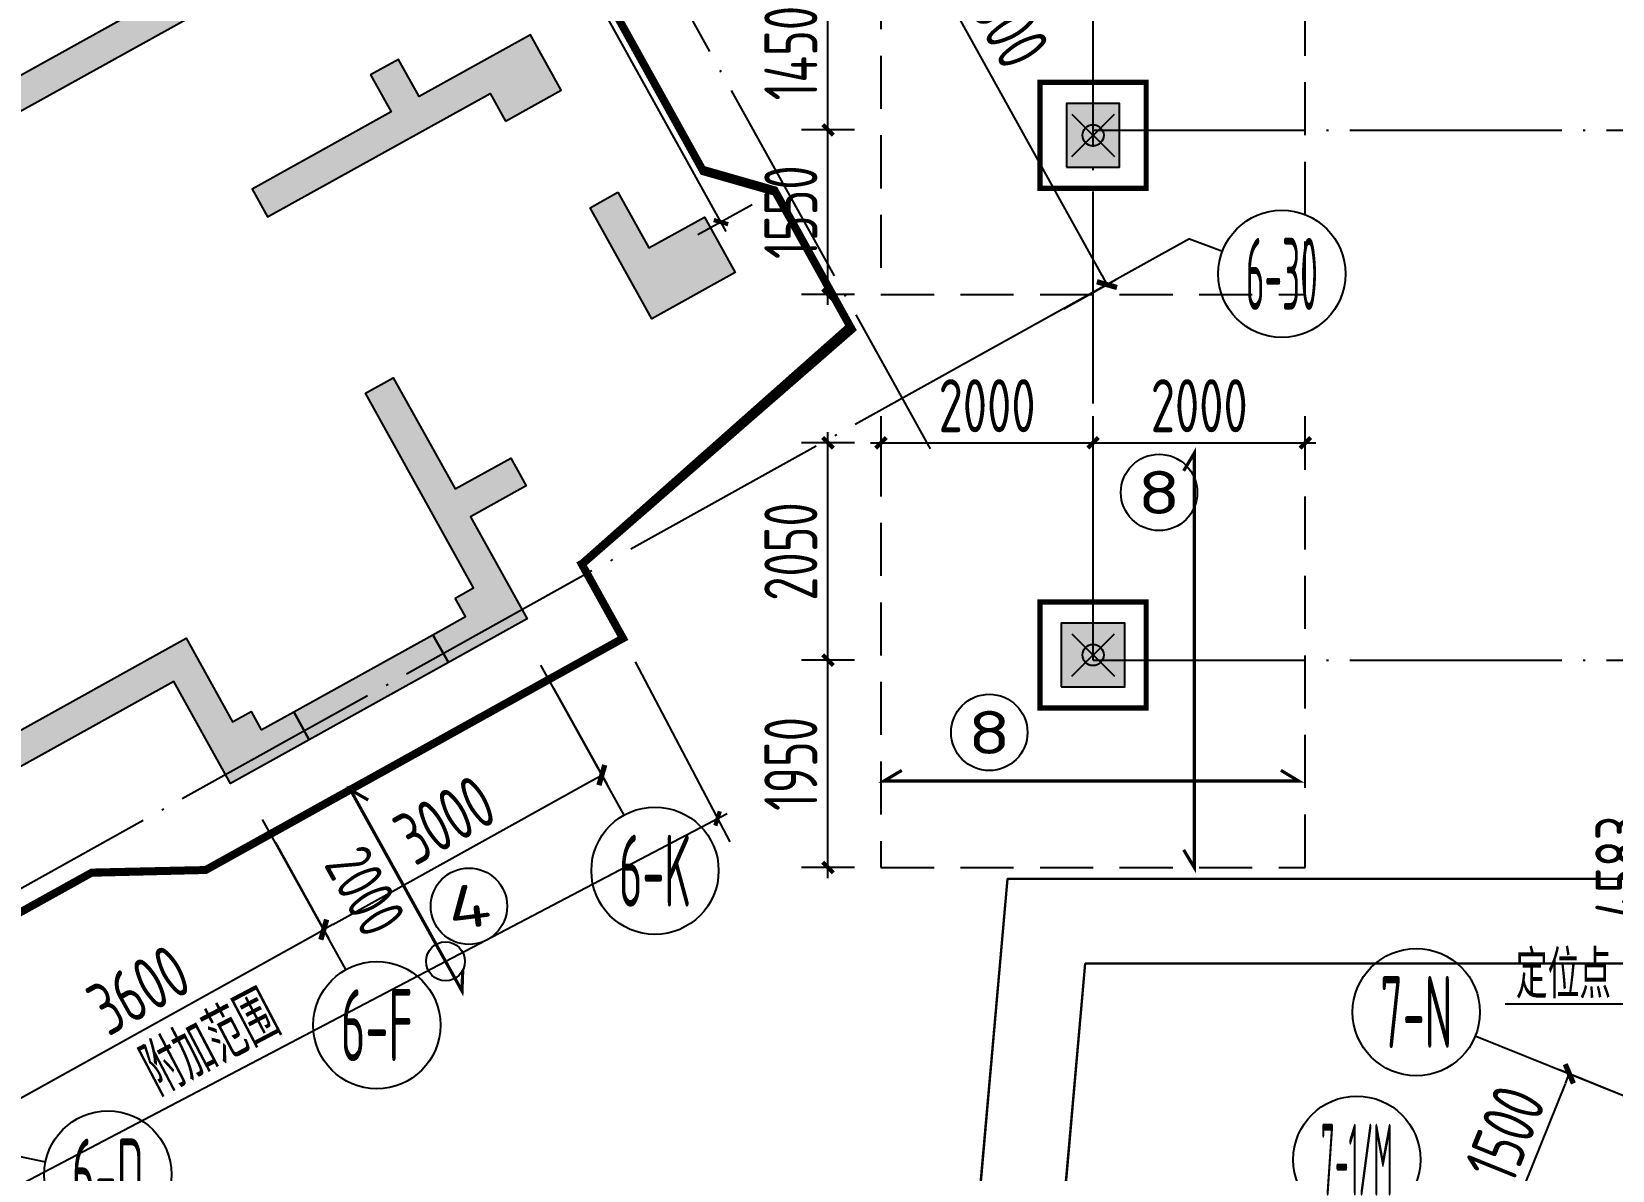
# Model space of a CAD drawing. Extents: x -57409 to 252654, y -8259 to 229119.
# Drawn here: x 70070 to 84973, y 75052 to 85791 of the extents above; entities that cross this region are included whole.
import ezdxf
from ezdxf.enums import TextEntityAlignment as Align

# ---------------------------------------------------------------- set-up
doc = ezdxf.new("R2010")
doc.units = 0
doc.header["$LTSCALE"] = 100
doc.header["$PDMODE"] = 35
doc.header["$PDSIZE"] = 200
doc.linetypes.add('DASHED', pattern=[0.75, 0.5, -0.25])
doc.linetypes.add('DOTE', pattern=[2.42, 2, -0.2, 0.02, -0.2])
doc.layers.get('0').update_dxf_attribs({"linetype": 'CONTINUOUS'})
doc.layers.get('Defpoints').update_dxf_attribs({"linetype": 'CONTINUOUS'})
for name, color, linetype in [('B-TEXT', 3, 'CONTINUOUS'), ('codim', 7, 'CONTINUOUS'), ('COLU', 7, 'CONTINUOUS'), ('CT', 2, 'CONTINUOUS'), ('dote', 253, 'DOTE'), ('h填实-主楼', 254, 'CONTINUOUS'), ('h填实-柱墙', 254, 'CONTINUOUS'), ('wall-主楼', 2, 'CONTINUOUS'), ('Z-AXIS', 3, 'CONTINUOUS'), ('Z-TEXT', 2, 'CONTINUOUS'), ('z柱下板带', 140, 'CONTINUOUS'), ('板底钢筋', 24, 'CONTINUOUS'), ('楼板负筋标注', 94, 'CONTINUOUS')]:
    doc.layers.add(name, color=color, linetype=linetype)
doc.layers.add('重心计算', color=7, linetype='CONTINUOUS', plot=False)
doc.styles.add('_TCH_AXIS', font='tssdeng.shx', dxfattribs={"width": 0.7, "bigfont": 'tssdchn.shx'})
doc.styles.add('COMPLEX', font='tssdeng.shx', dxfattribs={"width": 0.7, "bigfont": 'tssdchn.shx'})
doc.styles.add('Jgcad-DIM', font='tssdeng.shx', dxfattribs={"width": 0.7, "bigfont": 'tssdchn.shx'})
doc.styles.get("Standard").update_dxf_attribs({"font": 'tssdeng.shx', "width": 0.7, "bigfont": 'tssdchn.shx'})
doc.styles.add('TSSD_Dimension', font='tssdeng.shx', dxfattribs={"width": 0.7})
doc.dimstyles.new('TSSD_100_100$0', dxfattribs={"dimtxt": 300, "dimasz": 100, "dimexe": 100, "dimexo": 250, "dimgap": 100, "dimtad": 1, "dimdec": 0, "dimzin": 0, "dimdsep": 46, "dimtxsty": 'TSSD_Dimension', "dimblk": '_tsdbk', "dimblk1": '_tsdbk', "dimblk2": '_tsdbk', "dimsah": 1, "dimcen": 0, "dimdle": 100, "dimclrt": 7, "dimadec": 0, "dimazin": 0, "dimtfac": 1, "dimtdec": 0, "dimtix": 1, "dimtmove": 2, "dimatfit": 3, "dimldrblk": '_tsdbk', "dimfxl": 1, "dimtolj": 1, "dimtzin": 0, "dimarcsym": 0})

# ---------------------------------------------------------------- blocks, each defined once
blk = doc.blocks.new('_AXISO')
blk.add_circle((0, 0), 0.5)
at = {"layer": 'B-TEXT', "style": 'COMPLEX', "width": 1.450893}
blk.add_attdef('A', text='', height=0.56, dxfattribs=at).set_placement((0.249375, -0.28), (0.749375, -0.28), align=Align.FIT)
blk = doc.blocks.new('_tsdbk')
blk.add_line((-1, 0), (0, 0))
at = {"const_width": 0.5}
blk.add_lwpolyline([(-0.7, -0.7), (0.7, 0.7)], dxfattribs=at)
blk = doc.blocks.new('*D162')
at = {"layer": 'Defpoints', "color": 0}
for p in [(84567, 75963), (85473, 75598), (84913, 74206)]:
    blk.add_point(p, dxfattribs=at)
at = {"layer": 'Z-AXIS', "color": 0, "lineweight": -2}
for p, q in [((84044, 74664), (84530, 75870)), ((85242, 75691), (84475, 76000)), ((84681, 74300), (83914, 74609))]:
    blk.add_line(p, q, dxfattribs=at)
at = {"layer": 'Z-AXIS', "color": 0, "lineweight": -2, "xscale": 100, "yscale": 100, "zscale": 100}
for p, rotation in [((84567, 75963), 68.04537995610747), ((84006, 74572), 248.0453799561075)]:
    blk.add_blockref('_tsdbk', p, dxfattribs=dict(at, rotation=rotation))
at = {"layer": 'Z-AXIS', "color": 7, "insert": (83962, 75398), "char_height": 500, "attachment_point": 5, "rotation": 68.0454, "style": 'TSSD_Dimension'}
blk.add_mtext('\\A1;1500', dxfattribs=at)
blk = doc.blocks.new('*D163')
at = {"layer": 'Defpoints', "color": 0}
for p in [(85414, 79863), (86261, 79863), (86261, 75280)]:
    blk.add_point(p, dxfattribs=at)
at = {"layer": 'Z-AXIS', "color": 0, "lineweight": -2}
for p, q in [((86011, 79863), (85314, 79863)), ((85414, 75380), (85414, 79763)), ((86011, 75280), (85314, 75280))]:
    blk.add_line(p, q, dxfattribs=at)
at = {"layer": 'Z-AXIS', "color": 0, "lineweight": -2, "xscale": 100, "yscale": 100, "zscale": 100}
for p, rotation in [((85414, 79863), 90), ((85414, 75280), 270)]:
    blk.add_blockref('_tsdbk', p, dxfattribs=dict(at, rotation=rotation))
at = {"layer": 'Z-AXIS', "color": 7, "insert": (85064, 77909), "char_height": 500, "attachment_point": 5, "rotation": 90, "style": 'TSSD_Dimension'}
blk.add_mtext('\\A1;4583', dxfattribs=at)
blk = doc.blocks.new('*D177')
at = {"layer": 'Defpoints', "color": 0}
for p in [(72247, 78361), (72824, 77323), (69100, 76613)]:
    blk.add_point(p, dxfattribs=at)
at = {"layer": 'Z-AXIS', "color": 0, "lineweight": -2}
for p, q in [((72369, 78143), (72872, 77236)), ((69764, 75624), (72736, 77275)), ((69221, 76395), (69725, 75488))]:
    blk.add_line(p, q, dxfattribs=at)
at = {"layer": 'Z-AXIS', "color": 0, "lineweight": -2, "xscale": 100, "yscale": 100, "zscale": 100}
for p, rotation in [((72824, 77323), 29.04537402913808), ((69676, 75576), 209.0453740291381)]:
    blk.add_blockref('_tsdbk', p, dxfattribs=dict(at, rotation=rotation))
at = {"layer": 'Z-AXIS', "color": 7, "insert": (71080, 76755), "char_height": 500, "attachment_point": 5, "rotation": 29.0454, "style": 'TSSD_Dimension'}
blk.add_mtext('\\A1;3600', dxfattribs=at)
blk = doc.blocks.new('*D178')
at = {"layer": 'Defpoints', "color": 0}
for p in [(74870, 79818), (75446, 78780), (72247, 78361)]:
    blk.add_point(p, dxfattribs=at)
at = {"layer": 'Z-AXIS', "color": 0, "lineweight": -2}
for p, q in [((74991, 79599), (75495, 78692)), ((72911, 77372), (75359, 78731)), ((72369, 78143), (72872, 77236))]:
    blk.add_line(p, q, dxfattribs=at)
at = {"layer": 'Z-AXIS', "color": 0, "lineweight": -2, "xscale": 100, "yscale": 100, "zscale": 100}
for p, rotation in [((75446, 78780), 29.04537402913808), ((72824, 77323), 209.0453740291381)]:
    blk.add_blockref('_tsdbk', p, dxfattribs=dict(at, rotation=rotation))
at = {"layer": 'Z-AXIS', "color": 7, "insert": (73965, 78358), "char_height": 500, "attachment_point": 5, "rotation": 29.0454, "style": 'TSSD_Dimension'}
blk.add_mtext('\\A1;3000', dxfattribs=at)
blk = doc.blocks.new('*D186')
at = {"layer": 'Defpoints', "color": 0}
for p in [(77349, 87078), (80208, 83405), (79583, 83057)]:
    blk.add_point(p, dxfattribs=at)
at = {"layer": 'Z-AXIS', "color": 0, "lineweight": -2}
for p, q in [((77568, 87200), (78062, 87475)), ((78024, 87339), (80160, 83492)), ((79801, 83178), (80296, 83453))]:
    blk.add_line(p, q, dxfattribs=at)
at = {"layer": 'Z-AXIS', "color": 0, "lineweight": -2, "xscale": 100, "yscale": 100, "zscale": 100}
for p, rotation in [((77975, 87426), 119.0453740306261), ((80208, 83405), 299.0453740306261)]:
    blk.add_blockref('_tsdbk', p, dxfattribs=dict(at, rotation=rotation))
at = {"layer": 'Z-AXIS', "color": 7, "insert": (79235, 85934), "char_height": 500, "attachment_point": 5, "rotation": 299.0454, "style": 'TSSD_Dimension'}
blk.add_mtext('\\A1;4600', dxfattribs=at)
blk = doc.blocks.new('_ArchTick')
at = {"color": 0, "linetype": 'ByBlock', "const_width": 0.4}
blk.add_lwpolyline([(-0.5, -0.5), (0.5, 0.5)], dxfattribs=at)
blk = doc.blocks.new('*D1741')
at = {"layer": 'codim', "color": 0, "lineweight": -2}
blk.add_line((77578, 77808), (77578, 79963), dxfattribs=at)
at = {"layer": 'codim', "color": 7, "lineweight": -2}
for p, q in [((77828, 79863), (77328, 79863)), ((77828, 77908), (77328, 77908))]:
    blk.add_line(p, q, dxfattribs=at)
at = {"layer": 'Defpoints', "color": 0}
for p in [(77578, 79863), (78078, 79863), (78078, 77908)]:
    blk.add_point(p, dxfattribs=at)
at = {"layer": 'codim', "color": 0, "lineweight": -2, "xscale": 100, "yscale": 100, "zscale": 100}
for p, rotation in [((77578, 79863), 90), ((77578, 77908), 270)]:
    blk.add_blockref('_ArchTick', p, dxfattribs=dict(at, rotation=rotation))
at = {"layer": 'codim', "color": 1, "insert": (77228, 78885), "char_height": 500, "attachment_point": 5, "rotation": 90, "style": 'Jgcad-DIM'}
blk.add_mtext('\\A1;1950', dxfattribs=at)
blk = doc.blocks.new('*D1742')
at = {"layer": 'codim', "color": 0, "lineweight": -2}
blk.add_line((77578, 79763), (77578, 82013), dxfattribs=at)
at = {"layer": 'codim', "color": 7, "lineweight": -2}
for p, q in [((77828, 81913), (77328, 81913)), ((77828, 79863), (77328, 79863))]:
    blk.add_line(p, q, dxfattribs=at)
at = {"layer": 'Defpoints', "color": 0}
for p in [(77578, 81913), (78078, 81913), (78078, 79863)]:
    blk.add_point(p, dxfattribs=at)
at = {"layer": 'codim', "color": 0, "lineweight": -2, "xscale": 100, "yscale": 100, "zscale": 100}
for p, rotation in [((77578, 81913), 90), ((77578, 79863), 270)]:
    blk.add_blockref('_ArchTick', p, dxfattribs=dict(at, rotation=rotation))
at = {"layer": 'codim', "color": 1, "insert": (77228, 80888), "char_height": 500, "attachment_point": 5, "rotation": 90, "style": 'Jgcad-DIM'}
blk.add_mtext('\\A1;2050', dxfattribs=at)
blk = doc.blocks.new('*D1743')
at = {"layer": 'codim', "color": 7, "lineweight": -2}
for p, q in [((78078, 81663), (78078, 82163)), ((80078, 81663), (80078, 82163))]:
    blk.add_line(p, q, dxfattribs=at)
at = {"layer": 'codim', "color": 0, "lineweight": -2}
blk.add_line((77978, 81913), (80178, 81913), dxfattribs=at)
at = {"layer": 'Defpoints', "color": 0}
for p in [(80078, 81913), (78078, 81413), (80078, 81413)]:
    blk.add_point(p, dxfattribs=at)
at = {"layer": 'codim', "color": 0, "lineweight": -2, "xscale": 100, "yscale": 100, "zscale": 100, "rotation": 180}
blk.add_blockref('_ArchTick', (78078, 81913), dxfattribs=at)
at = {"layer": 'codim', "color": 0, "lineweight": -2, "xscale": 100, "yscale": 100, "zscale": 100}
blk.add_blockref('_ArchTick', (80078, 81913), dxfattribs=at)
at = {"layer": 'codim', "color": 1, "insert": (79078, 82263), "char_height": 500, "attachment_point": 5, "style": 'Jgcad-DIM'}
blk.add_mtext('\\A1;2000', dxfattribs=at)
blk = doc.blocks.new('*D1744')
at = {"layer": 'codim', "color": 7, "lineweight": -2}
for p, q in [((80078, 81663), (80078, 82163)), ((82078, 81663), (82078, 82163))]:
    blk.add_line(p, q, dxfattribs=at)
at = {"layer": 'codim', "color": 0, "lineweight": -2}
blk.add_line((79978, 81913), (82178, 81913), dxfattribs=at)
at = {"layer": 'Defpoints', "color": 0}
for p in [(82078, 81913), (80078, 81413), (82078, 81413)]:
    blk.add_point(p, dxfattribs=at)
at = {"layer": 'codim', "color": 0, "lineweight": -2, "xscale": 100, "yscale": 100, "zscale": 100, "rotation": 180}
blk.add_blockref('_ArchTick', (80078, 81913), dxfattribs=at)
at = {"layer": 'codim', "color": 0, "lineweight": -2, "xscale": 100, "yscale": 100, "zscale": 100}
blk.add_blockref('_ArchTick', (82078, 81913), dxfattribs=at)
at = {"layer": 'codim', "color": 1, "insert": (81078, 82263), "char_height": 500, "attachment_point": 5, "style": 'Jgcad-DIM'}
blk.add_mtext('\\A1;2000', dxfattribs=at)
blk = doc.blocks.new('*D1755')
at = {"layer": 'codim', "color": 0, "lineweight": -2}
blk.add_line((77578, 83213), (77578, 84963), dxfattribs=at)
at = {"layer": 'codim', "color": 7, "lineweight": -2}
for p, q in [((77828, 84863), (77328, 84863)), ((77828, 83313), (77328, 83313))]:
    blk.add_line(p, q, dxfattribs=at)
at = {"layer": 'Defpoints', "color": 0}
for p in [(77578, 84863), (78078, 84863), (78078, 83313)]:
    blk.add_point(p, dxfattribs=at)
at = {"layer": 'codim', "color": 0, "lineweight": -2, "xscale": 100, "yscale": 100, "zscale": 100}
for p, rotation in [((77578, 84863), 90), ((77578, 83313), 270)]:
    blk.add_blockref('_ArchTick', p, dxfattribs=dict(at, rotation=rotation))
at = {"layer": 'codim', "color": 1, "insert": (77228, 84088), "char_height": 500, "attachment_point": 5, "rotation": 90, "style": 'Jgcad-DIM'}
blk.add_mtext('\\A1;1550', dxfattribs=at)
blk = doc.blocks.new('*D1756')
at = {"layer": 'codim', "color": 7, "lineweight": -2}
for p, q in [((77828, 86313), (77328, 86313)), ((77828, 84863), (77328, 84863))]:
    blk.add_line(p, q, dxfattribs=at)
at = {"layer": 'codim', "color": 0, "lineweight": -2}
blk.add_line((77578, 84763), (77578, 86413), dxfattribs=at)
at = {"layer": 'Defpoints', "color": 0}
for p in [(77578, 86313), (78078, 86313), (78078, 84863)]:
    blk.add_point(p, dxfattribs=at)
at = {"layer": 'codim', "color": 0, "lineweight": -2, "xscale": 100, "yscale": 100, "zscale": 100}
for p, rotation in [((77578, 86313), 90), ((77578, 84863), 270)]:
    blk.add_blockref('_ArchTick', p, dxfattribs=dict(at, rotation=rotation))
at = {"layer": 'codim', "color": 1, "insert": (77228, 85588), "char_height": 500, "attachment_point": 5, "rotation": 90, "style": 'Jgcad-DIM'}
blk.add_mtext('\\A1;1450', dxfattribs=at)
blk = doc.blocks.new('*D2945')
at = {"layer": 'codim', "color": 7, "lineweight": -2}
for p, q in [((75761, 79848), (76653, 78149)), ((68134, 75839), (69024, 74144))]:
    blk.add_line(p, q, dxfattribs=at)
at = {"layer": 'codim', "color": 0, "lineweight": -2}
blk.add_line((68819, 74319), (76626, 78417), dxfattribs=at)
at = {"layer": 'Defpoints', "color": 0}
for p in [(75645, 80070, 0), (76537, 78371), (68018, 76061, 0)]:
    blk.add_point(p, dxfattribs=at)
at = {"layer": 'codim', "color": 0, "lineweight": -2, "xscale": 100, "yscale": 100, "zscale": 100}
for p, rotation in [((76537, 78371), 27.70000000000001), ((68908, 74365), 207.7)]:
    blk.add_blockref('_ArchTick', p, dxfattribs=dict(at, rotation=rotation))
at = {"layer": 'codim', "color": 1, "insert": (71752, 76260), "char_height": 500, "attachment_point": 5, "rotation": 27.7, "style": 'Jgcad-DIM'}
blk.add_mtext('\\A1;\\A1;附加范围', dxfattribs=at)
blk = doc.blocks.new('*D2946')
at = {"layer": 'codim', "color": 7, "lineweight": -2}
for p, q in [((70738, 95189), (70233, 94909)), ((76864, 84158), (76350, 83873))]:
    blk.add_line(p, q, dxfattribs=at)
at = {"layer": 'codim', "color": 0, "lineweight": -2}
blk.add_line((76617, 83907), (70403, 95118), dxfattribs=at)
at = {"layer": 'Defpoints', "color": 0}
for p in [(70957, 95310, 0), (70452, 95030), (77083, 84279, 0)]:
    blk.add_point(p, dxfattribs=at)
at = {"layer": 'codim', "color": 0, "lineweight": -2, "xscale": 100, "yscale": 100, "zscale": 100}
for p, rotation in [((70452, 95030), 119), ((76569, 83994), 299.0000000000001)]:
    blk.add_blockref('_ArchTick', p, dxfattribs=dict(at, rotation=rotation))
at = {"layer": 'codim', "color": 1, "insert": (73816, 89682), "char_height": 500, "attachment_point": 5, "rotation": 299, "style": 'Jgcad-DIM'}
blk.add_mtext('\\A1;\\A1;\\A1;附加范围', dxfattribs=at)
blk = doc.blocks.new('后浇带现场')
at = {"color": 6, "lineweight": 30}
for points in [[(662200, 674230), (718557, 674230), (718557, 624270), (707583, 624270), (707286, 620897), (700215, 616964), (698139, 620873), (664797, 619534)], [(662200, 673430), (717757, 673430), (717757, 625070), (706851, 625070), (706526, 621390), (700538, 618060), (698609, 621692), (664765, 620333)], [(703006, 581720), (706851, 625070)], [(781539, 625070), (706851, 625070)], [(703803, 581649), (707583, 624270)], [(780665, 624270), (707583, 624270)]]:
    blk.add_lwpolyline(points, dxfattribs=at)

msp = doc.modelspace()

# ---------------------------------------------------------------- hatches: boundary and pattern name
at = {"layer": 'h填实-主楼'}
for points in [[(72489.5, 86781.7), (72368.2, 87000.3), (72630.4, 87145.9), (72897.5, 86665.1), (69925.1, 85014.4), (69779.4, 85276.7)], [(74538.7, 84945.7), (75063.2, 85237), (74771.9, 85761.5), (73722.8, 85178.9), (73528.6, 85528.6), (73266.3, 85383), (73460.5, 85033.3), (72149.2, 84305), (72294.8, 84042.7), (74393, 85207.9)], [(75597.2, 84275.3), (75888.6, 83750.8), (76413.1, 84042.1), (76704.4, 83517.5), (75917.6, 83080.6), (75335, 84129.7)], [(74062, 80448.7), (74236.8, 80545.8), (73217.3, 82381.7), (73479.6, 82527.3), (74062.2, 81478.3), (74586.7, 81769.6), (74732.4, 81507.3), (74207.8, 81216), (74741.9, 80254.3), (73998.8, 79841.7), (73853.1, 80103.9), (74159.1, 80273.8)], [(72235.8, 79205.7), (72541.8, 79375.7), (72687.4, 79113.4), (71944.3, 78700.7), (71410.3, 79662.4), (67738.5, 77623.3), (67277.2, 78453.8), (67539.5, 78599.4), (67758, 78206), (67932.8, 78303.1), (68029.9, 78128.3), (71526.9, 80070.3), (71963.8, 79283.5), (72138.7, 79380.6)], [(73853.1, 80103.9), (73998.8, 79841.7), (72687.4, 79113.4), (72541.8, 79375.7)]]:
    msp.add_hatch(color=256, dxfattribs=at).paths.add_polyline_path(points)
at = {"layer": 'h填实-柱墙'}
for points in [[(79827.6, 84512.7), (80327.6, 84512.7), (80327.6, 85112.7), (79827.6, 85112.7)], [(79777.6, 79612.7), (80377.6, 79612.7), (80377.6, 80212.7), (79777.6, 80212.7)]]:
    msp.add_hatch(color=256, dxfattribs=at).paths.add_polyline_path(points)

# ---------------------------------------------------------------- linework, layer by layer
at = {"layer": 'codim'}
msp.add_circle((73972.1, 77024.2), 183.7, dxfattribs=at)
at = {"layer": 'COLU'}
for points in [[(79827.6, 84512.7), (80327.6, 84512.7), (80327.6, 85112.7), (79827.6, 85112.7)], [(79777.6, 79612.7), (80377.6, 79612.7), (80377.6, 80212.7), (79777.6, 80212.7)]]:
    msp.add_lwpolyline(points, close=True, dxfattribs=at)
at = {"layer": 'CT', "const_width": 75, "elevation": 0}
msp.add_lwpolyline([(75228.6, 86587), (76402.3, 84473.4), (77082.6, 84278.9), (77786.8, 83010.9), (75264, 80775.5), (75255.7, 80770.9), (75645.2, 80069.6), (71711.1, 77884.8), (70634.6, 77858.9), (67884, 76331.4), (62494.9, 86035.4), (57555.5, 83292.3), (54837.1, 88188.2)], dxfattribs=at)
at = {"layer": 'CT', "color": 1, "const_width": 75, "elevation": 0}
msp.add_lwpolyline([(75228.6, 86587.1), (76393.7, 84489.3), (77073.9, 84294.8), (77802.4, 82983), (75265.1, 80773.9), (75256.8, 80769.3), (75645.3, 80069.7), (71711.2, 77884.9), (70638.2, 77860.9), (67884.1, 76331.5), (62495, 86035.5), (57555.6, 83292.3), (54982.8, 87926)], dxfattribs=at)
at = {"layer": 'CT', "const_width": 50}
for points in [[(79577.6, 84312.7), (80577.6, 84312.7), (80577.6, 85312.7), (79577.6, 85312.7)], [(79577.6, 79412.7), (80577.6, 79412.7), (80577.6, 80412.7), (79577.6, 80412.7)]]:
    msp.add_lwpolyline(points, close=True, dxfattribs=at)
at = {"layer": 'dote', "ltscale": 10}
for p, q in [((80077.6, 79862.7), (80077.6, 135262.7)), ((57866.9, 119085.7), (78541.7, 81856.9, 0)), ((80077.6, 84862.7), (142777.6, 84862.7)), ((79582.6, 83057), (63262.9, 73980.7)), ((80077.6, 79862.7), (142777.6, 79862.7))]:
    msp.add_line(p, q, dxfattribs=at)
at = {"layer": 'wall-主楼'}
for points in [[(72489.5, 86781.7), (72368.2, 87000.3), (72630.4, 87145.9), (72897.5, 86665.1), (69925.1, 85014.4), (69779.4, 85276.7)], [(74538.7, 84945.7), (75063.2, 85237), (74771.9, 85761.5), (73722.8, 85178.9), (73528.6, 85528.6), (73266.3, 85383), (73460.5, 85033.3), (72149.2, 84305), (72294.8, 84042.7), (74393, 85207.9)], [(75597.2, 84275.3), (75888.6, 83750.8), (76413.1, 84042.1), (76704.4, 83517.5), (75917.6, 83080.6), (75335, 84129.7)], [(72235.8, 79205.7), (72541.8, 79375.7), (72687.4, 79113.4), (71944.3, 78700.7), (71410.3, 79662.4), (67738.5, 77623.3), (67277.2, 78453.8), (67539.5, 78599.4), (67758, 78206), (67932.8, 78303.1), (68029.9, 78128.3), (71526.9, 80070.3), (71963.8, 79283.5), (72138.7, 79380.6)]]:
    msp.add_lwpolyline(points, close=True, dxfattribs=at)
at = {"layer": 'wall-主楼', "elevation": 0}
for points in [[(74062, 80448.7), (74236.8, 80545.8), (73217.3, 82381.7), (73479.6, 82527.3), (74062.2, 81478.3), (74586.7, 81769.6), (74732.4, 81507.3), (74207.8, 81216), (74741.9, 80254.3), (73998.8, 79841.7), (73853.1, 80103.9), (74159.1, 80273.8)], [(73853.1, 80103.9), (73998.8, 79841.7), (72687.4, 79113.4), (72541.8, 79375.7)]]:
    msp.add_lwpolyline(points, close=True, dxfattribs=at)
at = {"layer": 'Z-AXIS'}
for p, q in [((80986.7, 83836.7), (79582.6, 83057)), ((80986.7, 83836.7), (81295.9, 83719.2)), ((75655.7, 78402.8, 0), (74869.9, 79817.8, 0)), ((73033, 76946.3, 0), (72247.2, 78361.3, 0)), ((83680.9, 76320.2), (85473.5, 75597.6)), ((69885.8, 75198.5, 0), (70201.2, 75134, 0))]:
    msp.add_line(p, q, dxfattribs=at)
msp.add_lwpolyline([(86261.2, 75280), (85137.3, 76619.9), (83961.6, 76619.9)], dxfattribs=at)
at = {"layer": 'z柱下板带', "linetype": 'DASHED', "ltscale": 10}
msp.add_lwpolyline([(78077.6, 83312.7), (82077.6, 83312.7), (82077.6, 86312.7), (78077.6, 86312.7)], close=True, dxfattribs=at)
at = {"layer": 'z柱下板带', "color": 6, "linetype": 'DASHED', "ltscale": 10}
msp.add_lwpolyline([(82077.6, 77908.3), (82077.6, 81908.3), (78077.6, 81908.3), (78077.6, 77908.3)], close=True, dxfattribs=at)
at = {"layer": '板底钢筋', "const_width": 30}
for points in [[(80931.2, 81649), (81031.2, 81815.6), (81031.2, 77908.3), (80931.2, 78074.9)], [(81847.9, 78824.7), (82014.5, 78724.7), (78107.1, 78724.7), (78273.8, 78824.7)]]:
    msp.add_lwpolyline(points, dxfattribs=at)
at = {"layer": '板底钢筋', "const_width": 30, "elevation": 0}
msp.add_lwpolyline([(73243.2, 78544.9), (73074.9, 78642.2), (74127.7, 76743.7), (74134.3, 76937.9)], dxfattribs=at)
at = {"layer": '重心计算', "color": 5}
for p in [(80077.6, 84812.7), (80077.6, 84812.7), (80077.6, 79912.7), (80077.6, 79912.7)]:
    msp.add_point(p, dxfattribs=at)

# ---------------------------------------------------------------- block references
at = {"color": 3, "lineweight": 30}
msp.add_blockref('后浇带现场', (-627579.1, -547267.4), dxfattribs=at)
at = {"layer": 'Z-AXIS'}
ref = msp.add_blockref('_AXISO', (81856.7, 83505.9), dxfattribs=dict(at, xscale=1199.999999999998, yscale=1200, zscale=1200, rotation=359.9996457873818))
ref.add_attrib('A', '6-30', dxfattribs={"color": 7, "height": 678.82, "rotation": 359.99965, "style": '_TCH_AXIS', "width": 0.325}).set_placement((81517.3, 83166.5), (82196.1, 83166.5), align=Align.FIT)
ref = msp.add_blockref('_AXISO', (75947, 77878.3, 0), dxfattribs=dict(at, xscale=1199.999999999998, yscale=1200, zscale=1200, rotation=359.9996457873818))
ref.add_attrib('A', '6-K', dxfattribs={"color": 7, "height": 678.82, "rotation": 359.99965, "style": '_TCH_AXIS', "width": 0.433333}).set_placement((75607.6, 77538.9, 0), (76286.4, 77538.9, 0), align=Align.FIT)
ref = msp.add_blockref('_AXISO', (83124.4, 76544.5), dxfattribs=dict(at, xscale=1199.999999999998, yscale=1200, zscale=1200, rotation=359.9996457873818))
ref.add_attrib('A', '7-N', dxfattribs={"color": 7, "height": 678.82, "rotation": 359.99965, "style": '_TCH_AXIS', "width": 0.433333}).set_placement((82785, 76205.1), (83463.8, 76205.1), align=Align.FIT)
ref = msp.add_blockref('_AXISO', (73324.3, 76421.8, 0), dxfattribs=dict(at, xscale=1199.999999999998, yscale=1200, zscale=1200, rotation=359.9996457873818))
ref.add_attrib('A', '6-F', dxfattribs={"color": 7, "height": 678.82, "rotation": 359.99965, "style": '_TCH_AXIS', "width": 0.440678}).set_placement((72984.9, 76082.3, 0), (73663.7, 76082.3, 0), align=Align.FIT)
ref = msp.add_blockref('_AXISO', (82563.6, 75153.3), dxfattribs=dict(at, xscale=1199.999999999998, yscale=1200, zscale=1200, rotation=359.9996457873818))
ref.add_attrib('A', '7-1/M', dxfattribs={"color": 7, "height": 678.82, "rotation": 359.99965, "style": '_TCH_AXIS', "width": 0.254902}).set_placement((82224.2, 74813.9), (82903, 74813.9), align=Align.FIT)
ref = msp.add_blockref('_AXISO', (70789, 75013.8, 0), dxfattribs=dict(at, xscale=1199.999999999998, yscale=1200, zscale=1200, rotation=359.9996457873818))
ref.add_attrib('A', '6-D', dxfattribs={"color": 7, "height": 678.82, "rotation": 359.99965, "style": '_TCH_AXIS', "width": 0.433333}).set_placement((70449.6, 74674.4, 0), (71128.4, 74674.4, 0), align=Align.FIT)
at = {"layer": 'Z-TEXT'}
ref = msp.add_blockref('_AXISO', (80699.2, 81445.1), dxfattribs=dict(at, xscale=720.0000000000092, yscale=720, zscale=720, rotation=359.9996457874654))
ref.add_attrib('A', '8', dxfattribs={"layer": 'Z-AXIS', "color": 7, "height": 407.3, "rotation": 359.99965, "style": '_TCH_AXIS', "width": 1.857143}).set_placement((80495.5, 81241.4), (80902.8, 81241.4), align=Align.FIT)
ref = msp.add_blockref('_AXISO', (79098.9, 79182.2), dxfattribs=dict(at, xscale=720.0000000000092, yscale=720, zscale=720, rotation=359.9996457874654))
ref.add_attrib('A', '8', dxfattribs={"layer": 'Z-AXIS', "color": 7, "height": 407.3, "rotation": 359.99965, "style": '_TCH_AXIS', "width": 1.857143}).set_placement((78895.3, 78978.6), (79302.6, 78978.6), align=Align.FIT)
ref = msp.add_blockref('_AXISO', (74193.4, 77543.4), dxfattribs=dict(at, xscale=720.000000000007, yscale=720, zscale=720, rotation=6.995017988250031))
ref.add_attrib('A', '4', dxfattribs={"layer": 'Z-AXIS', "color": 7, "height": 407.3, "rotation": 6.99502, "style": '_TCH_AXIS', "width": 1.733333}).set_placement((74016.1, 77316.5), (74420.3, 77366.1), align=Align.FIT)

# ---------------------------------------------------------------- texts
at = {"layer": 'Z-AXIS', "width": 0.7}
msp.add_text('定位点', height=450, dxfattribs=at).set_placement((84512.1, 76673.2), align=Align.CENTER)
at = {"layer": '楼板负筋标注', "width": 0.7}
msp.add_text('2000', height=450, rotation=299.00872, dxfattribs=at).set_placement((72819, 77937.4, 0))

# ---------------------------------------------------------------- dimensions: what is measured, and where the dimension line sits
at = {"layer": 'codim'}
for base, p1, p2, angle, text, picture, middle in [((70451.7, 95030.1), (77082.6, 84278.9, 0), (70956.6, 95309.9, 0), 299, '\\A1;\\A1;附加范围', '*D2946', (73816.4, 89681.8)), ((77577.6, 79862.7), (78077.6, 77908.3), (78077.6, 79862.7), 90, '1950', '*D1741', (77227.6, 78885.5))]:
    dim = msp.add_linear_dim(base=base, p1=p1, p2=p2, angle=angle, text=text, dimstyle='TSSD_100_100$0', override={"dimtxt": 500, "dimexe": 250, "dimtxsty": 'Jgcad-DIM', "dimblk": 'ArchTick', "dimblk1": 'ArchTick', "dimblk2": 'ArchTick', "dimclre": 7, "dimclrt": 1, "dimadec": 3}, dxfattribs=at)
    dim.commit()
    dim.dimension.update_dxf_attribs({"geometry": picture, "text_midpoint": middle})
for base, p1, p2, picture, middle in [((77577.6, 86312.7), (78077.6, 84862.7), (78077.6, 86312.7), '*D1756', (77227.6, 85587.7)), ((77577.6, 84862.7), (78077.6, 83312.7), (78077.6, 84862.7), '*D1755', (77227.6, 84087.7)), ((77577.6, 81912.7), (78077.6, 79862.7), (78077.6, 81912.7), '*D1742', (77227.6, 80887.7))]:
    dim = msp.add_linear_dim(base=base, p1=p1, p2=p2, angle=90, dimstyle='TSSD_100_100$0', override={"dimtxt": 500, "dimexe": 250, "dimtxsty": 'Jgcad-DIM', "dimblk": 'ArchTick', "dimblk1": 'ArchTick', "dimblk2": 'ArchTick', "dimclre": 7, "dimclrt": 1, "dimadec": 3}, dxfattribs=at)
    dim.commit()
    dim.dimension.update_dxf_attribs({"geometry": picture, "text_midpoint": middle})
for base, p1, p2, picture, middle in [((80077.6, 81912.7), (78077.6, 81412.7), (80077.6, 81412.7), '*D1743', (79077.6, 82262.7)), ((82077.6, 81912.7), (80077.6, 81412.7), (82077.6, 81412.7), '*D1744', (81077.6, 82262.7))]:
    dim = msp.add_linear_dim(base=base, p1=p1, p2=p2, dimstyle='TSSD_100_100$0', override={"dimtxt": 500, "dimexe": 250, "dimtxsty": 'Jgcad-DIM', "dimblk": 'ArchTick', "dimblk1": 'ArchTick', "dimblk2": 'ArchTick', "dimclre": 7, "dimclrt": 1, "dimadec": 3}, dxfattribs=at)
    dim.commit()
    dim.dimension.update_dxf_attribs({"geometry": picture, "text_midpoint": middle})
dim = msp.add_linear_dim(base=(76537.1, 78370.8), p1=(68017.7, 76060.7, 0), p2=(75645.2, 80069.6, 0), angle=207.7, text='\\A1;附加范围', dimstyle='TSSD_100_100$0', override={"dimtxt": 500, "dimexe": 250, "dimtxsty": 'Jgcad-DIM', "dimblk": 'ArchTick', "dimblk1": 'ArchTick', "dimblk2": 'ArchTick', "dimclre": 7, "dimclrt": 1, "dimadec": 3}, dxfattribs=at)
dim.commit()
dim.dimension.update_dxf_attribs({"geometry": '*D2945', "text_midpoint": (71751.8, 76260.2), "dimtype": 160})
at = {"layer": 'Z-AXIS'}
for base, p1, p2, angle, picture, middle, dimtype in [((80208.4, 83404.5), (77349.3, 87078.5), (79582.6, 83057), 299.04537, '*D186', (79235, 85933.7), 160), ((85414.2, 79862.7), (86261.2, 75280), (86261.2, 79862.7), 90, '*D163', (85064.2, 77908.9), 161)]:
    dim = msp.add_linear_dim(base=base, p1=p1, p2=p2, angle=angle, dimstyle='TSSD_100_100$0', override={"dimtxt": 500}, dxfattribs=at)
    dim.commit()
    dim.dimension.update_dxf_attribs({"geometry": picture, "text_midpoint": middle, "dimtype": dimtype})
for base, p1, p2, angle, picture, middle in [((75446.3, 78779.9, 0), (72247.2, 78361.3, 0), (74869.9, 79817.8, 0), 29.04537, '*D178', (73965, 78357.6, 0)), ((72823.6, 77323.4, 0), (69100, 76613.5, 0), (72247.2, 78361.3, 0), 29.04537, '*D177', (71080.1, 76755.4, 0)), ((84567.3, 75962.8), (84912.7, 74206.3), (85473.5, 75597.6), 68.04538, '*D162', (83962.3, 75398.1))]:
    dim = msp.add_linear_dim(base=base, p1=p1, p2=p2, angle=angle, dimstyle='TSSD_100_100$0', override={"dimtxt": 500}, dxfattribs=at)
    dim.commit()
    dim.dimension.update_dxf_attribs({"geometry": picture, "text_midpoint": middle})

doc.saveas('drawing.dxf')
